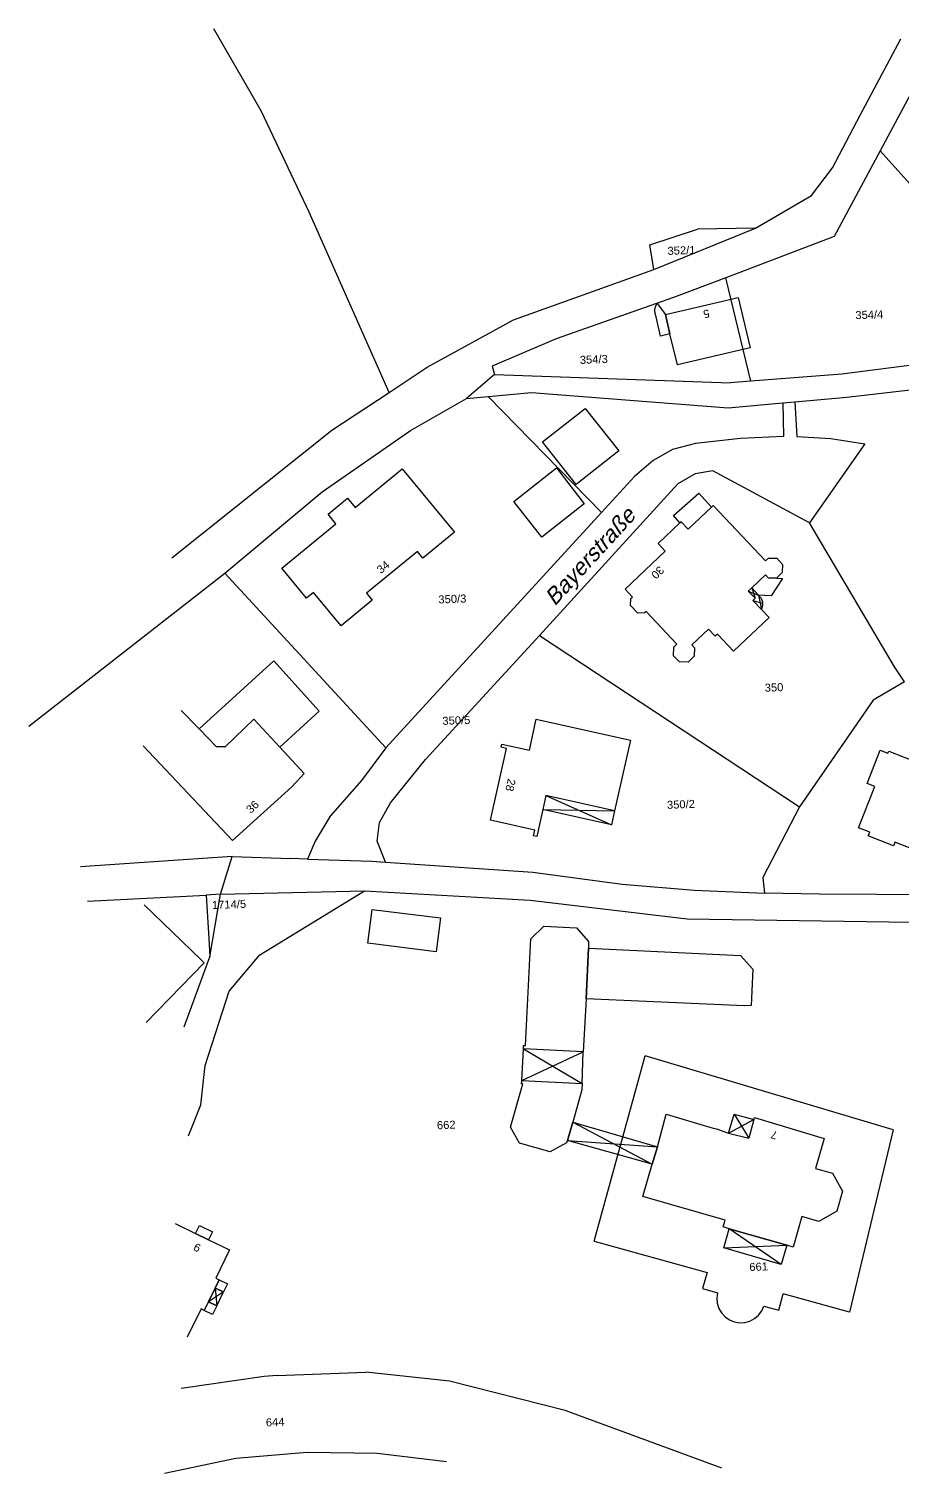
# Model space of a CAD drawing. Header units: metres. Extents: x 799836 to 800340, y 5282514 to 5282718.
# Drawn here: x 799835.7 to 799944.7, y 5282524.6 to 5282705.1 of the extents above; entities that cross this region are included whole.
import ezdxf

# ---------------------------------------------------------------- set-up
doc = ezdxf.new("R2010")
doc.units = ezdxf.units.M
for name, color, linetype in [('_4001', 7, 'Continuous'), ('_4350', 7, 'Continuous'), ('_6000', 8, 'Continuous'), ('_6020', 7, 'Continuous'), ('_6050', 7, 'Continuous'), ('_6052', 7, 'Continuous'), ('_6070', 7, 'Continuous'), ('_6200', 7, 'Continuous'), ('_6210', 7, 'Continuous'), ('GIS_Nummer', 7, 'Continuous')]:
    doc.layers.add(name, color=color, linetype=linetype)
doc.styles.get("Standard").update_dxf_attribs({"font": 'arial.ttf'})

# ---------------------------------------------------------------- blocks, each defined once
blk = doc.blocks.new('GEMGIS_DFK_GN')

msp = doc.modelspace()

# ---------------------------------------------------------------- linework, layer by layer
at = {"layer": '_6000'}
for p, q in [((799939.51, 5282694.27), (799944.61, 5282703.82)), ((799947.98, 5282700.96), (799942.02, 5282689.82)), ((799936.04, 5282687.72), (799939.51, 5282694.27)), ((799942.02, 5282689.82), (799936.28, 5282679.11)), ((799942.02, 5282689.82), (799952.61, 5282678)), ((799933.44, 5282684.25), (799936.04, 5282687.72)), ((799926.45, 5282680.18), (799933.44, 5282684.25)), ((799913.24, 5282678.09), (799919.2, 5282680.03)), ((799913.77, 5282675), (799926.45, 5282680.18)), ((799926.45, 5282680.18), (799919.2, 5282680.03)), ((799913.77, 5282675), (799913.24, 5282678.09)), ((799936.28, 5282679.11), (799922.73, 5282673.95)), ((799896.24, 5282668.7), (799913.77, 5282675)), ((799922.73, 5282673.95), (799916.22, 5282671.48)), ((799925.85, 5282661.04), (799922.73, 5282673.95)), ((799916.22, 5282671.48), (799901.57, 5282666.33)), ((799885.47, 5282662.78), (799896.24, 5282668.7)), ((799901.57, 5282666.33), (799893.55, 5282662.92)), ((799947.94, 5282663.3), (799937.22, 5282661.91)), ((799880.69, 5282659.62), (799885.47, 5282662.78)), ((799893.84, 5282661.89), (799890.38, 5282658.9)), ((799893.55, 5282662.92), (799893.84, 5282661.89)), ((799893.84, 5282661.89), (799923.31, 5282660.83)), ((799937.22, 5282661.91), (799925.85, 5282661.04)), ((799925.85, 5282661.04), (799923.31, 5282660.83)), ((799937.85, 5282659.03), (799948.29, 5282660.25)), ((799883.37, 5282654.89), (799890.38, 5282658.9)), ((799890.38, 5282658.9), (799893.06, 5282659.13)), ((799893.06, 5282659.13), (799898.49, 5282659.61)), ((799907.21, 5282644.65), (799893.06, 5282659.13)), ((799898.49, 5282659.61), (799923.02, 5282657.71)), ((799923.02, 5282657.71), (799929.85, 5282658.32)), ((799929.85, 5282658.32), (799931.35, 5282658.46)), ((799929.85, 5282658.32), (799929.93, 5282654.15)), ((799931.35, 5282658.46), (799937.85, 5282659.03)), ((799931.35, 5282658.46), (799931.59, 5282654.13)), ((799872.35, 5282647.24), (799883.37, 5282654.89)), ((799916.08, 5282652.49), (799913.65, 5282651.13)), ((799918.97, 5282653.26), (799916.08, 5282652.49)), ((799924.57, 5282653.9), (799918.97, 5282653.26)), ((799929.93, 5282654.15), (799924.57, 5282653.9)), ((799931.59, 5282654.13), (799935.86, 5282653.87)), ((799940.1, 5282653.2), (799933.18, 5282643.35)), ((799935.86, 5282653.87), (799940.1, 5282653.2)), ((799913.65, 5282651.13), (799911.34, 5282649.15)), ((799911.34, 5282649.15), (799907.21, 5282644.65)), ((799918.92, 5282649.49), (799916.73, 5282648.23)), ((799921.12, 5282649.85), (799918.92, 5282649.49)), ((799933.18, 5282643.35), (799921.12, 5282649.85)), ((799860.19, 5282637.07), (799872.35, 5282647.24)), ((799899.47, 5282629.27), (799916.73, 5282648.23)), ((799907.21, 5282644.65), (799880.3, 5282615.24)), ((799943.79, 5282625.35), (799933.18, 5282643.35)), ((799835.73, 5282617.96), (799860.19, 5282637.07)), ((799860.19, 5282637.07), (799880.3, 5282615.24)), ((799885.24, 5282613.79), (799899.47, 5282629.27)), ((799899.47, 5282629.27), (799931.92, 5282607.86)), ((799945.04, 5282623.47), (799943.79, 5282625.35)), ((799945.04, 5282623.47), (799941.15, 5282621.21)), ((799941.15, 5282621.21), (799931.92, 5282607.86)), ((799880.3, 5282615.24), (799877.24, 5282611.16)), ((799880.89, 5282608.37), (799885.24, 5282613.79)), ((799877.24, 5282611.16), (799873.33, 5282606.7)), ((799879.52, 5282605.89), (799880.89, 5282608.37)), ((799931.92, 5282607.86), (799927.36, 5282599.04)), ((799873.33, 5282606.7), (799871.49, 5282603.58)), ((799879.22, 5282603.57), (799879.52, 5282605.89)), ((799871.49, 5282603.58), (799870.53, 5282601.34)), ((799880.26, 5282600.96), (799879.22, 5282603.57)), ((799861.11, 5282601.67), (799868.39, 5282601.42)), ((799870.53, 5282601.34), (799868.39, 5282601.42)), ((799870.53, 5282601.34), (799878.54, 5282601.08)), ((799878.54, 5282601.08), (799880.26, 5282600.96)), ((799880.26, 5282600.96), (799898.65, 5282599.72)), ((799898.65, 5282599.72), (799909.78, 5282598.22)), ((799927.36, 5282599.04), (799927.56, 5282597.1)), ((799843.04, 5282596.06), (799857.87, 5282596.85)), ((799859.65, 5282596.97), (799857.87, 5282596.85)), ((799857.87, 5282596.85), (799858.21, 5282591.4)), ((799859.65, 5282596.97), (799877.65, 5282597.36)), ((799864.58, 5282589.38), (799877.65, 5282597.36)), ((799877.65, 5282597.36), (799898.32, 5282596.21)), ((799909.78, 5282598.22), (799918.85, 5282597.45)), ((799918.85, 5282597.45), (799927.56, 5282597.1)), ((799934.45, 5282596.96), (799927.56, 5282597.1)), ((799959.47, 5282596.82), (799934.45, 5282596.96)), ((799898.32, 5282596.21), (799917.92, 5282593.86)), ((799917.92, 5282593.86), (799959.4, 5282593.25)), ((799858.21, 5282591.4), (799858.33, 5282589.13)), ((799860.72, 5282584.84), (799864.58, 5282589.38)), ((799857.75, 5282575.54), (799860.72, 5282584.84)), ((799906.29, 5282553.6), (799912.68, 5282576.75)), ((799943.64, 5282567.53), (799912.68, 5282576.75)), ((799857.21, 5282570.65), (799857.75, 5282575.54)), ((799855.67, 5282566.78), (799857.21, 5282570.65)), ((799943.64, 5282567.53), (799938.17, 5282544.72)), ((799906.29, 5282553.6), (799920.41, 5282549.67)), ((799920.41, 5282549.67), (799919.85, 5282547.67)), ((799919.85, 5282547.67), (799921.71, 5282547.15)), ((799921.71, 5282547.15), (799921.61, 5282546.5)), ((799921.61, 5282546.5), (799921.67, 5282545.84)), ((799929.35, 5282544.98), (799929.91, 5282547.02)), ((799938.17, 5282544.72), (799929.91, 5282547.02)), ((799921.67, 5282545.84), (799921.87, 5282545.21)), ((799921.87, 5282545.21), (799922.19, 5282544.64)), ((799922.19, 5282544.64), (799922.64, 5282544.16)), ((799926.33, 5282543.94), (799926.82, 5282544.37)), ((799926.82, 5282544.37), (799927.22, 5282544.89)), ((799927.22, 5282544.89), (799927.49, 5282545.5)), ((799927.49, 5282545.5), (799929.35, 5282544.98)), ((799922.64, 5282544.16), (799923.19, 5282543.78)), ((799923.19, 5282543.78), (799923.8, 5282543.53)), ((799923.8, 5282543.53), (799924.44, 5282543.41)), ((799924.44, 5282543.41), (799925.1, 5282543.45)), ((799925.1, 5282543.45), (799925.74, 5282543.62)), ((799925.74, 5282543.62), (799926.33, 5282543.94)), ((799866.72, 5282536.84), (799877.79, 5282537.24)), ((799888.26, 5282536.13), (799877.79, 5282537.24)), ((799865.1, 5282536.71), (799854.75, 5282535.18)), ((799866.72, 5282536.84), (799865.1, 5282536.71)), ((799902.7, 5282532.45), (799888.26, 5282536.13)), ((799922.26, 5282525.26), (799902.7, 5282532.45)), ((799852.67, 5282524.62), (799861.57, 5282526.48)), ((799861.57, 5282526.48), (799870.46, 5282527.26)), ((799870.46, 5282527.26), (799879.2, 5282527.11)), ((799879.2, 5282527.11), (799887.85, 5282526.08))]:
    msp.add_line(p, q, dxfattribs=at)
at = {"layer": '_6020'}
for p, q in [((799864.73, 5282694.82), (799858.8, 5282705.06)), ((799870.73, 5282682.18), (799864.73, 5282694.82)), ((799880.69, 5282659.62), (799870.73, 5282682.18)), ((799873.56, 5282654.92), (799880.69, 5282659.62)), ((799853.59, 5282638.98), (799873.56, 5282654.92)), ((799861.11, 5282601.67), (799842.16, 5282600.37)), ((799859.65, 5282596.97), (799861.11, 5282601.67)), ((799858.33, 5282589.13), (799859.65, 5282596.97)), ((799855.1, 5282580.37), (799858.33, 5282589.13))]:
    msp.add_line(p, q, dxfattribs=at)
at = {"layer": '_6050', "color": 10}
for p, q in [((799915.2, 5282669.37), (799924.29, 5282671.52)), ((799924.29, 5282671.52), (799925.77, 5282665.2)), ((799915.77, 5282666.96), (799915.2, 5282669.37)), ((799916.69, 5282663.07), (799915.77, 5282666.96)), ((799925.77, 5282665.2), (799916.69, 5282663.07)), ((799876.48, 5282645.25), (799882.35, 5282650.08)), ((799882.35, 5282650.08), (799888.85, 5282642.17)), ((799873.08, 5282644.45), (799875.5, 5282646.44)), ((799875.5, 5282646.44), (799876.48, 5282645.25)), ((799918.06, 5282642.55), (799920.94, 5282645.29)), ((799920.94, 5282645.29), (799921.17, 5282645.5)), ((799921.17, 5282645.5), (799927.69, 5282638.58)), ((799874.06, 5282643.23), (799873.08, 5282644.45)), ((799917, 5282643.35), (799917.17, 5282643.48)), ((799917.17, 5282643.48), (799918.06, 5282642.55)), ((799867.3, 5282637.68), (799874.06, 5282643.23)), ((799888.85, 5282642.17), (799884.93, 5282638.93)), ((799914.29, 5282640.76), (799917, 5282643.35)), ((799910.17, 5282635.05), (799915.18, 5282639.81)), ((799915.18, 5282639.81), (799914.29, 5282640.76)), ((799884.23, 5282639.78), (799877.88, 5282634.54)), ((799884.93, 5282638.93), (799884.23, 5282639.78)), ((799927.69, 5282638.58), (799928.06, 5282638.92)), ((799928.06, 5282638.92), (799929.11, 5282638.92)), ((799929.11, 5282638.92), (799929.83, 5282638.16)), ((799929.83, 5282638.16), (799929.79, 5282637.13)), ((799870.38, 5282633.93), (799867.3, 5282637.68)), ((799927.68, 5282636.85), (799925.99, 5282635.24)), ((799928.02, 5282636.48), (799927.68, 5282636.85)), ((799929.05, 5282636.42), (799928.02, 5282636.48)), ((799929.79, 5282637.13), (799929.05, 5282636.42)), ((799871.26, 5282634.65), (799870.38, 5282633.93)), ((799874.7, 5282630.48), (799871.26, 5282634.65)), ((799877.88, 5282634.54), (799878.59, 5282633.69)), ((799911.09, 5282634.07), (799910.17, 5282635.05)), ((799925.99, 5282635.24), (799925.55, 5282634.82)), ((799925.55, 5282634.82), (799926.41, 5282633.92)), ((799878.59, 5282633.69), (799874.7, 5282630.48)), ((799910.85, 5282633.02), (799910.9, 5282633.88)), ((799911.74, 5282632.07), (799910.85, 5282633.02)), ((799910.9, 5282633.88), (799911.09, 5282634.07)), ((799926.41, 5282633.92), (799926.13, 5282633.65)), ((799926.13, 5282633.65), (799927.18, 5282632.54)), ((799912.57, 5282632.1), (799911.74, 5282632.07)), ((799912.78, 5282632.29), (799912.57, 5282632.1)), ((799916.64, 5282628.19), (799912.78, 5282632.29)), ((799928.15, 5282631.53), (799923.71, 5282627.31)), ((799927.18, 5282632.54), (799928.15, 5282631.53)), ((799920.56, 5282630.08), (799918.49, 5282628.12)), ((799921.43, 5282629.17), (799920.56, 5282630.08)), ((799921.7, 5282629.43), (799921.43, 5282629.17)), ((799923.71, 5282627.31), (799921.7, 5282629.43)), ((799916.22, 5282626.74), (799916.24, 5282627.82)), ((799916.24, 5282627.82), (799916.64, 5282628.19)), ((799918.49, 5282628.12), (799918.84, 5282627.75)), ((799918.84, 5282627.75), (799918.8, 5282626.68)), ((799916.95, 5282625.97), (799916.22, 5282626.74)), ((799918.03, 5282625.94), (799916.95, 5282625.97)), ((799918.8, 5282626.68), (799918.03, 5282625.94)), ((799854.75, 5282619.92), (799856.98, 5282617.6)), ((799860.24, 5282615.37), (799863.83, 5282618.83)), ((799863.83, 5282618.83), (799867.04, 5282615.33)), ((799898.22, 5282614.96), (799899.07, 5282618.82)), ((799899.07, 5282618.82), (799910.82, 5282616.21)), ((799856.98, 5282617.6), (799859.11, 5282615.39)), ((799861.15, 5282603.64), (799849.99, 5282615.47)), ((799859.11, 5282615.39), (799860.24, 5282615.37)), ((799867.04, 5282615.33), (799870.11, 5282612.05)), ((799893.35, 5282606.22), (799895.36, 5282615.16)), ((799894.71, 5282615.33), (799894.79, 5282615.71)), ((799895.36, 5282615.16), (799894.71, 5282615.33)), ((799894.79, 5282615.71), (799898.22, 5282614.96)), ((799910.82, 5282616.21), (799908.86, 5282607.38)), ((799940.39, 5282610.79), (799942.02, 5282614.93)), ((799942.02, 5282614.93), (799942.97, 5282614.56)), ((799942.97, 5282614.56), (799943.08, 5282614.83)), ((799943.08, 5282614.83), (799946.37, 5282613.54)), ((799870.11, 5282612.05), (799868.55, 5282610.36)), ((799868.55, 5282610.36), (799861.15, 5282603.64)), ((799900.27, 5282609.29), (799899.88, 5282607.52)), ((799908.86, 5282607.38), (799900.27, 5282609.29)), ((799939.29, 5282605.26), (799941.34, 5282610.42)), ((799941.34, 5282610.42), (799940.39, 5282610.79)), ((799899.88, 5282607.52), (799899.14, 5282604.15)), ((799898.88, 5282604.96), (799893.35, 5282606.22)), ((799898.73, 5282604.24), (799898.88, 5282604.96)), ((799899.14, 5282604.15), (799898.73, 5282604.24)), ((799940.71, 5282604.7), (799939.29, 5282605.26)), ((799940.52, 5282604.24), (799940.71, 5282604.7)), ((799943.67, 5282602.99), (799940.52, 5282604.24)), ((799943.85, 5282603.46), (799943.67, 5282602.99)), ((799947.06, 5282602.19), (799943.85, 5282603.46)), ((799850.12, 5282595.63), (799857.18, 5282588.79)), ((799857.6, 5282588.38), (799850.37, 5282580.92)), ((799857.18, 5282588.79), (799857.6, 5282588.38)), ((799914.22, 5282565.4), (799915.3, 5282569.45)), ((799915.3, 5282569.45), (799921.17, 5282567.74)), ((799923.08, 5282567.1), (799923.78, 5282569.48)), ((799923.78, 5282569.48), (799926.25, 5282568.81)), ((799921.17, 5282567.74), (799921.59, 5282567.63)), ((799921.59, 5282567.63), (799923.08, 5282567.1)), ((799926.25, 5282568.81), (799926.32, 5282569.07)), ((799926.32, 5282569.07), (799935.04, 5282566.45)), ((799935.04, 5282566.45), (799933.95, 5282562.69)), ((799913.56, 5282563.22), (799914.22, 5282565.4)), ((799912.39, 5282559.17), (799913.56, 5282563.22)), ((799933.95, 5282562.69), (799936.07, 5282562.08)), ((799936.07, 5282562.08), (799937.31, 5282559.84)), ((799922.65, 5282556.23), (799912.39, 5282559.17)), ((799937.31, 5282559.84), (799936.6, 5282557.36)), ((799936.6, 5282557.36), (799934.35, 5282556.08)), ((799853.99, 5282555.79), (799856.53, 5282554.56)), ((799922.4, 5282555.38), (799922.65, 5282556.23)), ((799923.17, 5282555.16), (799922.4, 5282555.38)), ((799930.36, 5282553.1), (799923.17, 5282555.16)), ((799932.22, 5282556.69), (799931.13, 5282552.87)), ((799934.35, 5282556.08), (799932.22, 5282556.69)), ((799856.53, 5282554.56), (799858.16, 5282553.77)), ((799858.16, 5282553.77), (799860.76, 5282552.52)), ((799860.76, 5282552.52), (799859.06, 5282548.98)), ((799931.13, 5282552.87), (799930.36, 5282553.1)), ((799859.47, 5282548.79), (799858.97, 5282547.75)), ((799859.06, 5282548.98), (799859.47, 5282548.79)), ((799858.14, 5282546.03), (799857.63, 5282544.96)), ((799858.97, 5282547.75), (799858.14, 5282546.03)), ((799857.22, 5282545.16), (799855.51, 5282541.6)), ((799857.63, 5282544.96), (799857.22, 5282545.16))]:
    msp.add_line(p, q, dxfattribs=at)
at = {"layer": '_6052', "color": 252}
for p, q in [((799899.86, 5282653.45), (799905.17, 5282657.64)), ((799905.17, 5282657.64), (799909.38, 5282652.35)), ((799904.07, 5282648.14), (799899.86, 5282653.45)), ((799909.38, 5282652.35), (799904.07, 5282648.14)), ((799896.26, 5282646), (799901.59, 5282650.2)), ((799901.59, 5282650.2), (799905.06, 5282645.73)), ((799916.19, 5282644.26), (799919.37, 5282647.06)), ((799919.37, 5282647.06), (799920.94, 5282645.29)), ((799899.78, 5282641.54), (799896.26, 5282646)), ((799905.06, 5282645.73), (799899.78, 5282641.54)), ((799920.94, 5282645.29), (799918.06, 5282642.55)), ((799917, 5282643.35), (799916.19, 5282644.26)), ((799917.17, 5282643.48), (799917, 5282643.35)), ((799918.06, 5282642.55), (799917.17, 5282643.48)), ((799856.98, 5282617.6), (799866.3, 5282626.11)), ((799866.3, 5282626.11), (799871.96, 5282619.83)), ((799863.83, 5282618.83), (799860.24, 5282615.37)), ((799867.04, 5282615.33), (799863.83, 5282618.83)), ((799871.96, 5282619.83), (799867.04, 5282615.33)), ((799859.11, 5282615.39), (799856.98, 5282617.6)), ((799860.24, 5282615.37), (799859.11, 5282615.39)), ((799878.05, 5282590.82), (799878.6, 5282595.04)), ((799878.6, 5282595.04), (799887.1, 5282593.98)), ((799887.1, 5282593.98), (799886.56, 5282589.73)), ((799898.39, 5282591.39), (799900.04, 5282592.96)), ((799900.04, 5282592.96), (799904.09, 5282592.75)), ((799897.72, 5282578.03), (799898.39, 5282591.39)), ((799904.09, 5282592.75), (799905.61, 5282591.03)), ((799886.56, 5282589.73), (799878.05, 5282590.82)), ((799905.59, 5282590.19), (799905.3, 5282583.88)), ((799905.3, 5282583.88), (799905.59, 5282590.19)), ((799905.61, 5282591.03), (799905.59, 5282590.19)), ((799905.59, 5282590.19), (799924.57, 5282589.3)), ((799924.57, 5282589.3), (799926.12, 5282587.6)), ((799926.12, 5282587.6), (799925.9, 5282583.05)), ((799905.3, 5282583.88), (799904.95, 5282577.27)), ((799925.05, 5282582.99), (799905.3, 5282583.88)), ((799925.9, 5282583.05), (799925.05, 5282582.99)), ((799897.47, 5282577.63), (799897.48, 5282578.04)), ((799904.95, 5282577.27), (799897.47, 5282577.63)), ((799897.48, 5282578.04), (799897.72, 5282578.03)), ((799895.86, 5282567.86), (799897.38, 5282573.24)), ((799897.25, 5282573.28), (799897.26, 5282573.67)), ((799897.38, 5282573.24), (799897.25, 5282573.28)), ((799897.26, 5282573.67), (799904.8, 5282573.29)), ((799904.8, 5282573.29), (799904.77, 5282572.52)), ((799904.77, 5282572.52), (799903.62, 5282568.47)), ((799896.98, 5282565.84), (799895.86, 5282567.86)), ((799902.98, 5282566.2), (799903.62, 5282568.47)), ((799903.62, 5282568.47), (799902.98, 5282566.2)), ((799903.62, 5282568.47), (799914.22, 5282565.4)), ((799900.83, 5282564.75), (799896.98, 5282565.84)), ((799902.86, 5282565.87), (799900.83, 5282564.75)), ((799902.98, 5282566.2), (799902.86, 5282565.87)), ((799913.56, 5282563.22), (799902.98, 5282566.2)), ((799914.22, 5282565.4), (799913.56, 5282563.22)), ((799922.48, 5282552.76), (799923.17, 5282555.16)), ((799923.17, 5282555.16), (799930.36, 5282553.1)), ((799929.66, 5282550.7), (799922.48, 5282552.76)), ((799930.36, 5282553.1), (799929.66, 5282550.7))]:
    msp.add_line(p, q, dxfattribs=at)
at = {"layer": '_6070'}
for p, q in [((799913.98, 5282670.38), (799914.18, 5282670.77)), ((799914.18, 5282670.77), (799915.2, 5282669.37)), ((799913.88, 5282669.95), (799913.98, 5282670.38)), ((799913.9, 5282669.51), (799913.88, 5282669.95)), ((799914.03, 5282669.08), (799913.9, 5282669.51)), ((799914.6, 5282666.68), (799914.03, 5282669.08)), ((799915.2, 5282669.37), (799915.77, 5282666.96)), ((799915.77, 5282666.96), (799914.6, 5282666.68)), ((799925.99, 5282635.24), (799927.68, 5282636.85)), ((799927.68, 5282636.85), (799928.02, 5282636.48)), ((799928.02, 5282636.48), (799929.05, 5282636.42)), ((799929.8, 5282636.38), (799928.4, 5282634.24)), ((799929.05, 5282636.42), (799929.8, 5282636.38)), ((799926.84, 5282634.33), (799925.99, 5282635.24)), ((799928.4, 5282634.24), (799926.84, 5282634.33)), ((799856.53, 5282554.56), (799857.01, 5282555.55)), ((799857.01, 5282555.55), (799858.64, 5282554.77)), ((799858.16, 5282553.77), (799856.53, 5282554.56)), ((799858.64, 5282554.77), (799858.16, 5282553.77)), ((799858.97, 5282547.75), (799859.47, 5282548.79)), ((799859.47, 5282548.79), (799860.51, 5282548.29)), ((799860.51, 5282548.29), (799860.01, 5282547.26)), ((799857.63, 5282544.96), (799858.14, 5282546.03)), ((799858.14, 5282546.03), (799859.18, 5282545.54)), ((799860.01, 5282547.26), (799858.97, 5282547.75)), ((799858.66, 5282544.46), (799857.63, 5282544.96)), ((799859.18, 5282545.54), (799858.66, 5282544.46))]:
    msp.add_line(p, q, dxfattribs=at)
at = {"layer": '_6200'}
for p, q in [((799925.99, 5282635.24), (799926.84, 5282634.33)), ((799926.84, 5282634.33), (799927.14, 5282633.95)), ((799927.14, 5282633.95), (799927.31, 5282633.49)), ((799927.33, 5282633.01), (799927.18, 5282632.54)), ((799927.31, 5282633.49), (799927.33, 5282633.01)), ((799908.47, 5282605.62), (799899.88, 5282607.52)), ((799908.86, 5282607.38), (799908.47, 5282605.62)), ((799897.26, 5282573.67), (799897.47, 5282577.63)), ((799904.8, 5282573.29), (799904.95, 5282577.27)), ((799858.14, 5282546.03), (799858.97, 5282547.75)), ((799860.01, 5282547.26), (799858.14, 5282546.03)), ((799859.18, 5282545.54), (799858.14, 5282546.03)), ((799858.97, 5282547.75), (799859.18, 5282545.54)), ((799858.97, 5282547.75), (799860.01, 5282547.26)), ((799859.18, 5282545.54), (799860.01, 5282547.26))]:
    msp.add_line(p, q, dxfattribs=at)
at = {"layer": '_6210'}
for p, q in [((799925.55, 5282634.82), (799926.84, 5282634.33)), ((799925.99, 5282635.24), (799926.41, 5282633.92)), ((799926.13, 5282633.65), (799927.33, 5282633.3)), ((799926.84, 5282634.33), (799927.18, 5282632.54)), ((799900.27, 5282609.29), (799908.47, 5282605.62)), ((799899.88, 5282607.52), (799908.86, 5282607.38)), ((799897.26, 5282573.67), (799904.95, 5282577.27)), ((799897.47, 5282577.63), (799904.8, 5282573.29)), ((799923.78, 5282569.48), (799925.63, 5282566.46)), ((799903.62, 5282568.47), (799913.56, 5282563.22)), ((799923.08, 5282567.1), (799926.25, 5282568.81)), ((799926.25, 5282568.81), (799925.63, 5282566.46)), ((799902.98, 5282566.2), (799914.22, 5282565.4)), ((799923.08, 5282567.1), (799925.63, 5282566.46)), ((799929.66, 5282550.7), (799923.17, 5282555.16)), ((799922.48, 5282552.76), (799930.36, 5282553.1))]:
    msp.add_line(p, q, dxfattribs=at)

# ---------------------------------------------------------------- block references
at = {"layer": 'GIS_Nummer'}
ref = msp.add_blockref('GEMGIS_DFK_GN', (799915.48, 5282676.82), dxfattribs=dict(at, rotation=2.217339832465))
ref.add_attrib('Flurstück', '352/1', (799915.48, 5282676.82), dxfattribs={"height": 1, "rotation": 2.2173})
ref = msp.add_blockref('GEMGIS_DFK_GN', (799938.93, 5282668.79), dxfattribs=dict(at, rotation=2.217337325482))
ref.add_attrib('Flurstück', '354/4', (799938.93, 5282668.79), dxfattribs={"height": 1, "rotation": 2.2173})
ref = msp.add_blockref('GEMGIS_DFK_GN', (799904.53, 5282663.2), dxfattribs=dict(at, rotation=2.21733549102))
ref.add_attrib('Flurstück', '354/3', (799904.53, 5282663.2), dxfattribs={"height": 1, "rotation": 2.2173})
ref = msp.add_blockref('GEMGIS_DFK_GN', (799886.87, 5282633.27), dxfattribs=dict(at, rotation=2.217325962204))
ref.add_attrib('Flurstück', '350/3', (799886.87, 5282633.27), dxfattribs={"height": 1, "rotation": 2.2173})
ref = msp.add_blockref('GEMGIS_DFK_GN', (799927.61, 5282622.24), dxfattribs=dict(at, rotation=2.217322530052))
ref.add_attrib('Flurstück', '350', (799927.61, 5282622.24), dxfattribs={"height": 1, "rotation": 2.2173})
ref = msp.add_blockref('GEMGIS_DFK_GN', (799887.37, 5282618.1), dxfattribs=dict(at, rotation=2.217321148728))
ref.add_attrib('Flurstück', '350/5', (799887.37, 5282618.1), dxfattribs={"height": 1, "rotation": 2.2173})
ref = msp.add_blockref('GEMGIS_DFK_GN', (799915.41, 5282607.61), dxfattribs=dict(at, rotation=2.217317865746))
ref.add_attrib('Flurstück', '350/2', (799915.41, 5282607.61), dxfattribs={"height": 1, "rotation": 2.2173})
ref = msp.add_blockref('GEMGIS_DFK_GN', (799858.6, 5282595.09), dxfattribs=dict(at, rotation=2.217313797641))
ref.add_attrib('Flurstück', '1714/5', (799858.6, 5282595.09), dxfattribs={"height": 1, "rotation": 2.2173})
ref = msp.add_blockref('GEMGIS_DFK_GN', (799886.69, 5282567.58), dxfattribs=dict(at, rotation=2.217305114793))
ref.add_attrib('Flurstück', '662', (799886.69, 5282567.58), dxfattribs={"height": 1, "rotation": 2.2173})
ref = msp.add_blockref('GEMGIS_DFK_GN', (799925.69, 5282549.87), dxfattribs=dict(at, rotation=2.217299554835))
ref.add_attrib('Flurstück', '661', (799925.69, 5282549.87), dxfattribs={"height": 1, "rotation": 2.2173})
ref = msp.add_blockref('GEMGIS_DFK_GN', (799865.33, 5282530.45), dxfattribs=dict(at, rotation=2.217293199289))
ref.add_attrib('Flurstück', '644', (799865.33, 5282530.45), dxfattribs={"height": 1, "rotation": 2.2173})

# ---------------------------------------------------------------- texts
at = {"layer": '_4001'}
for s, rotation, p in [('5', 191.2173, (799920.6, 5282670.03)), ('34', 39.5623, (799879.67, 5282636.93)), ('30', 223.5203, (799914.45, 5282638.03)), ('28', 257.3623, (799895.55, 5282611.45)), ('36', 42.8863, (799863.42, 5282606.97)), ('7', 163.5953, (799929.28, 5282567.24)), ('9', 154.2883, (799857.31, 5282553.08))]:
    msp.add_text(s, height=1, rotation=rotation, dxfattribs=at).set_placement(p)
at = {"layer": '_4350', "oblique": 15}
msp.add_text('Bayerstraße', height=2, rotation=47.6753, dxfattribs=at).set_placement((799901.37, 5282632.85))

doc.saveas('drawing.dxf')
